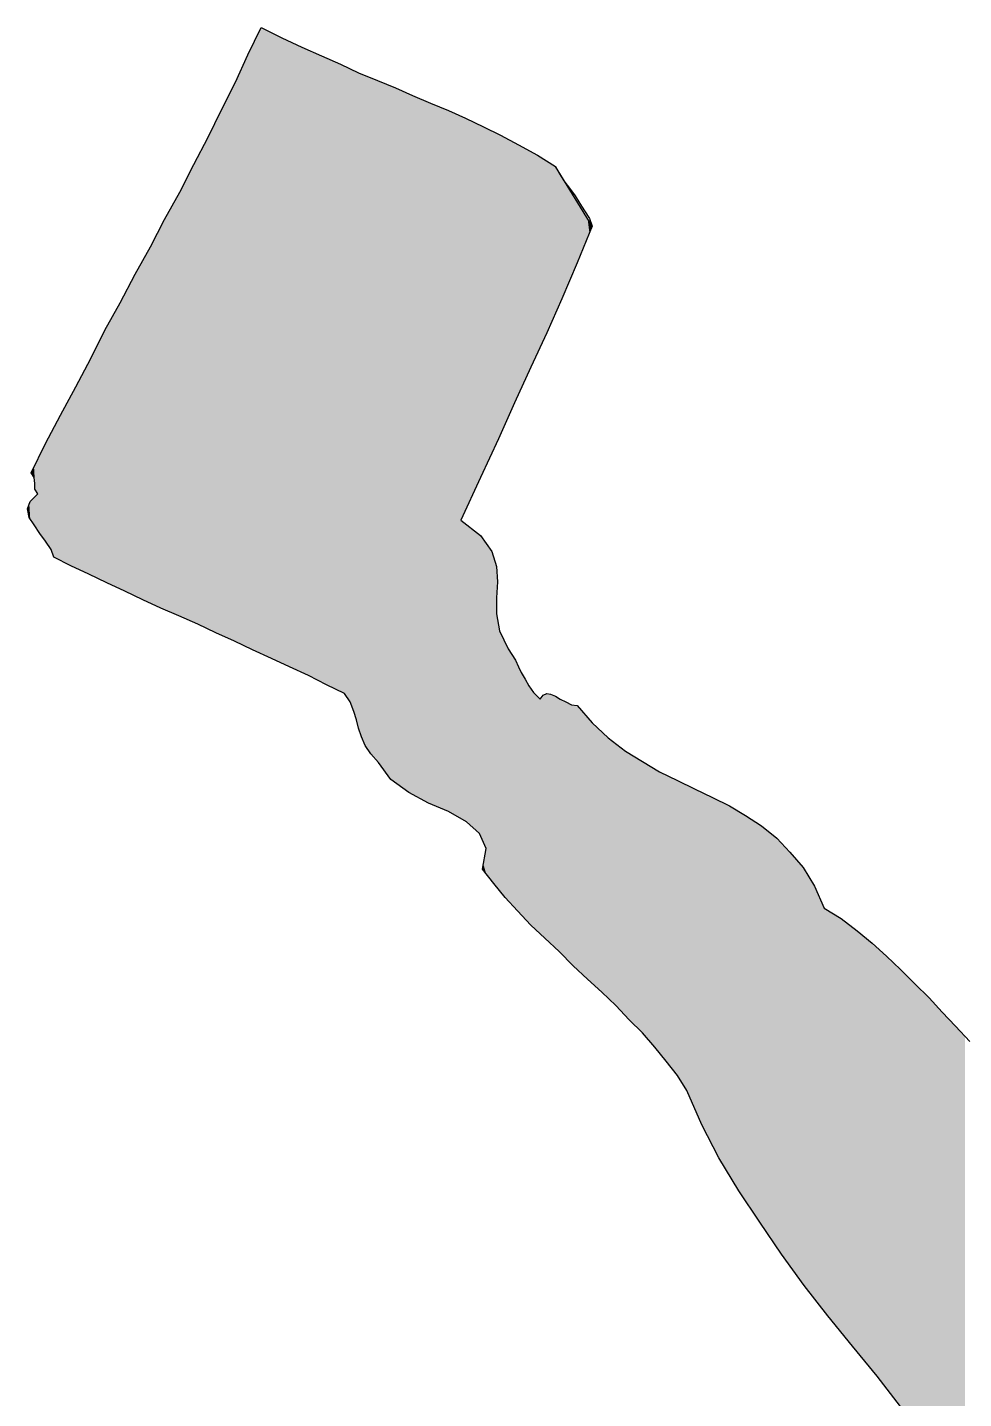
# Model space of a CAD drawing. Extents: x -56 to 20, y -64 to 129.
# Drawn here: x -56.1 to -18.1, y 73.4 to 129 of the extents above; entities that cross this region are included whole.
import ezdxf

# ---------------------------------------------------------------- set-up
doc = ezdxf.new("R2010")
doc.units = 0
doc.layers.get('0').update_dxf_attribs({"linetype": 'CONTINUOUS'})

# ---------------------------------------------------------------- blocks, each defined once
blk = doc.blocks.new('*U0')
for points in [[(-46.605, 103.631), (-46.95, 128.303), (-46.605, 129.018)], [(-46.605, 103.631), (-46.605, 129.018), (-46.182, 103.441)], [(-46.182, 103.441), (-46.605, 129.018), (-46.182, 128.807)], [(-46.182, 103.441), (-46.182, 128.807), (-45.761, 103.241)], [(-45.761, 103.241), (-46.182, 128.807), (-45.761, 128.596)], [(-45.761, 103.241), (-45.761, 128.596), (-45.455, 103.097)], [(-45.455, 103.097), (-45.761, 128.596), (-45.455, 128.45)], [(-45.455, 103.097), (-45.455, 128.45), (-44.955, 102.872)], [(-44.955, 102.872), (-45.455, 128.45), (-44.955, 128.212)], [(-47.142, 103.877), (-47.64, 126.794), (-47.142, 127.906)], [(-46.95, 103.786), (-47.142, 127.906), (-46.95, 128.303)], [(-47.142, 103.877), (-47.142, 127.906), (-46.95, 103.786)], [(-46.95, 103.786), (-46.95, 128.303), (-46.605, 103.631)], [(-44.955, 102.872), (-44.955, 128.212), (-44.687, 102.751)], [(-44.687, 102.751), (-44.955, 128.212), (-44.687, 128.097)], [(-44.687, 102.751), (-44.687, 128.097), (-44.151, 102.469)], [(-44.151, 102.469), (-44.687, 128.097), (-44.151, 127.867)], [(-44.151, 102.469), (-44.151, 127.867), (-43.959, 102.368)], [(-43.959, 102.368), (-44.151, 127.867), (-43.959, 127.781)], [(-43.959, 102.368), (-43.959, 127.781), (-43.384, 102.095)], [(-43.384, 102.095), (-43.959, 127.781), (-43.384, 127.523)], [(-43.384, 102.095), (-43.384, 127.523), (-43.23, 102.022)], [(-43.23, 102.022), (-43.384, 127.523), (-43.23, 127.45)], [(-43.23, 102.022), (-43.23, 127.45), (-42.999, 101.677)], [(-42.999, 101.677), (-43.23, 127.45), (-42.999, 127.34)], [(-42.999, 101.677), (-42.999, 127.34), (-42.847, 101.293)], [(-42.847, 101.293), (-42.999, 127.34), (-42.847, 127.268)], [(-47.64, 104.114), (-47.678, 126.721), (-47.64, 126.794)], [(-47.64, 104.114), (-47.64, 126.794), (-47.142, 103.877)], [(-42.847, 101.293), (-42.847, 127.268), (-42.732, 100.949)], [(-42.732, 100.949), (-42.847, 127.268), (-42.732, 127.214)], [(-42.732, 100.949), (-42.732, 127.214), (-42.655, 100.604)], [(-42.655, 100.604), (-42.732, 127.214), (-42.655, 127.177)], [(-42.655, 100.604), (-42.655, 127.177), (-42.539, 100.258)], [(-42.539, 100.258), (-42.655, 127.177), (-42.539, 127.131)], [(-42.539, 100.258), (-42.539, 127.131), (-42.387, 99.914)], [(-42.387, 99.914), (-42.539, 127.131), (-42.387, 127.07)], [(-42.387, 99.914), (-42.387, 127.07), (-42.156, 99.568)], [(-42.156, 99.568), (-42.387, 127.07), (-42.156, 126.978)], [(-42.156, 99.568), (-42.156, 126.978), (-41.889, 99.267)], [(-41.889, 99.267), (-42.156, 126.978), (-41.889, 126.871)], [(-41.889, 99.267), (-41.889, 126.871), (-41.849, 99.223)], [(-41.849, 99.223), (-41.889, 126.871), (-41.849, 126.854)], [(-41.849, 99.223), (-41.849, 126.854), (-41.351, 98.533)], [(-41.351, 98.533), (-41.849, 126.854), (-41.351, 126.644)], [(-47.678, 104.132), (-48.215, 125.682), (-47.678, 126.721)], [(-47.678, 104.132), (-47.678, 126.721), (-47.64, 104.114)], [(-41.351, 98.533), (-41.351, 126.644), (-41.16, 98.392)], [(-41.16, 98.392), (-41.351, 126.644), (-41.16, 126.563)], [(-41.16, 98.392), (-41.16, 126.563), (-40.623, 97.996)], [(-40.623, 97.996), (-41.16, 126.563), (-40.623, 126.325)], [(-40.623, 97.996), (-40.623, 126.325), (-40.469, 97.915)], [(-40.469, 97.915), (-40.623, 126.325), (-40.469, 126.257)], [(-40.469, 97.915), (-40.469, 126.257), (-39.817, 97.575)], [(-39.817, 97.575), (-40.469, 126.257), (-39.817, 125.982)], [(-48.215, 104.372), (-48.446, 125.204), (-48.215, 125.682)], [(-48.215, 104.372), (-48.215, 125.682), (-47.678, 104.132)], [(-39.817, 97.575), (-39.817, 125.982), (-39.741, 97.542)], [(-39.741, 97.542), (-39.817, 125.982), (-39.741, 125.95)], [(-39.741, 97.542), (-39.741, 125.95), (-39.012, 97.229)], [(-39.012, 97.229), (-39.741, 125.95), (-39.012, 125.644)], [(-39.012, 97.229), (-39.012, 125.644), (-38.781, 97.095)], [(-38.781, 97.095), (-39.012, 125.644), (-38.781, 125.541)], [(-48.446, 104.476), (-48.752, 124.57), (-48.446, 125.204)], [(-48.446, 104.476), (-48.446, 125.204), (-48.215, 104.372)], [(-38.781, 97.095), (-38.781, 125.541), (-38.59, 96.984)], [(-38.59, 96.984), (-38.781, 125.541), (-38.59, 125.456)], [(-38.59, 96.984), (-38.59, 125.456), (-38.513, 96.94)], [(-38.513, 96.94), (-38.59, 125.456), (-38.513, 125.421)], [(-38.513, 109.039), (-38.513, 125.421), (-38.437, 109.201)], [(-38.437, 109.201), (-38.513, 125.421), (-38.437, 125.388)], [(-38.437, 109.201), (-38.437, 125.388), (-38.398, 109.286)], [(-38.398, 109.286), (-38.437, 125.388), (-38.398, 125.37)], [(-38.398, 109.286), (-38.398, 125.37), (-38.321, 109.451)], [(-38.321, 109.451), (-38.398, 125.37), (-38.321, 125.336)], [(-38.321, 109.451), (-38.321, 125.336), (-38.283, 109.532)], [(-38.283, 109.532), (-38.321, 125.336), (-38.283, 125.318)], [(-38.283, 109.532), (-38.283, 125.318), (-38.015, 110.108)], [(-38.015, 110.108), (-38.283, 125.318), (-38.015, 125.191)], [(-38.015, 110.108), (-38.015, 125.191), (-37.861, 110.439)], [(-37.861, 110.439), (-38.015, 125.191), (-37.861, 125.118)], [(-37.861, 110.439), (-37.861, 125.118), (-37.746, 110.685)], [(-37.746, 110.685), (-37.861, 125.118), (-37.746, 125.064)], [(-48.752, 104.621), (-49.173, 123.755), (-48.752, 124.57)], [(-48.752, 104.621), (-48.752, 124.57), (-48.446, 104.476)], [(-37.746, 110.685), (-37.746, 125.064), (-37.708, 110.766)], [(-37.708, 110.766), (-37.746, 125.064), (-37.708, 125.046)], [(-37.708, 110.766), (-37.708, 125.046), (-37.632, 110.932)], [(-37.632, 110.932), (-37.708, 125.046), (-37.632, 125.01)], [(-37.632, 110.932), (-37.632, 125.01), (-37.594, 111.013)], [(-37.594, 111.013), (-37.632, 125.01), (-37.594, 124.992)], [(-37.594, 111.013), (-37.594, 124.992), (-37.478, 111.263)], [(-37.478, 111.263), (-37.594, 124.992), (-37.478, 124.934)], [(-37.478, 111.263), (-37.478, 124.934), (-37.248, 111.758)], [(-37.248, 111.758), (-37.478, 124.934), (-37.248, 124.819)], [(-37.248, 111.758), (-37.248, 124.819), (-37.209, 111.842)], [(-37.209, 111.842), (-37.248, 124.819), (-37.209, 124.8)], [(-37.209, 111.842), (-37.209, 124.8), (-37.171, 111.924)], [(-37.171, 111.924), (-37.209, 124.8), (-37.171, 124.781)], [(-37.171, 111.924), (-37.171, 124.781), (-37.057, 112.171)], [(-37.057, 112.171), (-37.171, 124.781), (-37.057, 124.723)], [(-37.057, 112.171), (-37.057, 124.723), (-37.017, 112.255)], [(-37.017, 112.255), (-37.057, 124.723), (-37.017, 124.704)], [(-37.017, 112.255), (-37.017, 124.704), (-36.98, 112.337)], [(-36.98, 112.337), (-37.017, 124.704), (-36.98, 124.685)], [(-36.98, 112.337), (-36.98, 124.685), (-36.942, 112.421)], [(-36.942, 112.421), (-36.98, 124.685), (-36.942, 124.666)], [(-36.942, 112.421), (-36.942, 124.666), (-36.903, 112.509)], [(-36.903, 112.509), (-36.942, 124.666), (-36.903, 124.646)], [(-36.903, 112.509), (-36.903, 124.646), (-36.788, 112.765)], [(-36.788, 112.765), (-36.903, 124.646), (-36.788, 124.586)], [(-36.788, 112.765), (-36.788, 124.586), (-36.711, 112.937)], [(-36.711, 112.937), (-36.788, 124.586), (-36.711, 124.546)], [(-36.711, 112.937), (-36.711, 124.546), (-36.596, 113.194)], [(-36.596, 113.194), (-36.711, 124.546), (-36.596, 124.485)], [(-36.596, 113.194), (-36.596, 124.485), (-36.442, 113.538)], [(-36.442, 113.538), (-36.596, 124.485), (-36.442, 124.404)], [(-36.442, 113.538), (-36.442, 124.404), (-36.365, 113.71)], [(-36.365, 113.71), (-36.442, 124.404), (-36.365, 124.364)], [(-36.365, 113.71), (-36.365, 124.364), (-36.328, 113.795)], [(-36.328, 113.795), (-36.365, 124.364), (-36.328, 124.344)], [(-36.328, 113.795), (-36.328, 124.344), (-36.29, 113.879)], [(-36.29, 113.879), (-36.328, 124.344), (-36.29, 124.324)], [(-36.29, 113.879), (-36.29, 124.324), (-36.213, 114.051)], [(-36.213, 114.051), (-36.29, 124.324), (-36.213, 124.284)], [(-36.213, 114.051), (-36.213, 124.284), (-36.174, 114.139)], [(-36.174, 114.139), (-36.213, 124.284), (-36.174, 124.263)], [(-36.174, 114.139), (-36.174, 124.263), (-36.098, 114.307)], [(-36.098, 114.307), (-36.174, 124.263), (-36.098, 124.222)], [(-36.098, 114.307), (-36.098, 124.222), (-36.059, 114.395)], [(-36.059, 114.395), (-36.098, 124.222), (-36.059, 124.2)], [(-36.059, 114.395), (-36.059, 124.2), (-35.982, 114.567)], [(-35.982, 114.567), (-36.059, 124.2), (-35.982, 124.158)], [(-35.982, 114.567), (-35.982, 124.158), (-35.944, 114.652)], [(-35.944, 114.652), (-35.982, 124.158), (-35.944, 124.137)], [(-35.944, 114.652), (-35.944, 124.137), (-35.907, 114.736)], [(-35.907, 114.736), (-35.944, 124.137), (-35.907, 124.116)], [(-35.907, 114.736), (-35.907, 124.116), (-35.753, 115.08)], [(-35.753, 115.08), (-35.907, 124.116), (-35.753, 124.031)], [(-35.753, 115.08), (-35.753, 124.031), (-35.676, 115.252)], [(-35.676, 115.252), (-35.753, 124.031), (-35.676, 123.989)], [(-35.676, 115.252), (-35.676, 123.989), (-35.561, 115.495)], [(-35.561, 115.495), (-35.676, 123.989), (-35.561, 123.925)], [(-49.327, 104.891), (-49.902, 122.345), (-49.327, 123.457)], [(-49.173, 104.821), (-49.327, 123.457), (-49.173, 123.755)], [(-49.327, 104.891), (-49.327, 123.457), (-49.173, 104.821)], [(-49.173, 104.821), (-49.173, 123.755), (-48.752, 104.621)], [(-35.561, 115.495), (-35.561, 123.925), (-35.522, 115.578)], [(-35.522, 115.578), (-35.561, 123.925), (-35.522, 123.904)], [(-35.522, 115.578), (-35.522, 123.904), (-35.484, 115.658)], [(-35.484, 115.658), (-35.522, 123.904), (-35.484, 123.883)], [(-35.484, 115.658), (-35.484, 123.883), (-35.407, 115.821)], [(-35.407, 115.821), (-35.484, 123.883), (-35.407, 123.841)], [(-35.407, 115.821), (-35.407, 123.841), (-35.292, 116.063)], [(-35.292, 116.063), (-35.407, 123.841), (-35.292, 123.768)], [(-35.292, 116.063), (-35.292, 123.768), (-35.178, 116.306)], [(-35.178, 116.306), (-35.292, 123.768), (-35.178, 123.696)], [(-35.178, 116.306), (-35.178, 123.696), (-35.101, 116.469)], [(-35.101, 116.469), (-35.178, 123.696), (-35.101, 123.647)], [(-35.101, 116.469), (-35.101, 123.647), (-35.063, 116.549)], [(-35.063, 116.549), (-35.101, 123.647), (-35.063, 123.623)], [(-35.063, 116.549), (-35.063, 123.623), (-35.024, 116.632)], [(-35.024, 116.632), (-35.063, 123.623), (-35.024, 123.599)], [(-35.024, 116.632), (-35.024, 123.599), (-34.87, 116.979)], [(-34.87, 116.979), (-35.024, 123.599), (-34.87, 123.501)], [(-34.87, 116.979), (-34.87, 123.501), (-34.755, 117.237)], [(-34.755, 117.237), (-34.87, 123.501), (-34.755, 123.429)], [(-34.755, 117.237), (-34.755, 123.429), (-34.678, 117.41)], [(-34.678, 117.41), (-34.755, 123.429), (-34.678, 123.38)], [(-34.678, 117.41), (-34.678, 123.38), (-34.603, 117.581)], [(-34.603, 117.581), (-34.678, 123.38), (-34.603, 123.248)], [(-34.603, 123.248), (-34.678, 123.38), (-34.603, 123.259)], [(-34.603, 123.248), (-34.603, 123.259), (-34.526, 123.113)], [(-34.526, 123.113), (-34.603, 123.259), (-34.526, 123.134)], [(-34.603, 117.581), (-34.603, 123.248), (-34.526, 117.754)], [(-34.526, 117.754), (-34.603, 123.248), (-34.526, 123.113)], [(-34.526, 123.113), (-34.526, 123.134), (-34.487, 123.05)], [(-34.487, 123.05), (-34.526, 123.134), (-34.487, 123.071)], [(-34.526, 117.754), (-34.526, 123.113), (-34.487, 117.842)], [(-34.487, 117.842), (-34.526, 123.113), (-34.487, 123.05)], [(-34.487, 123.05), (-34.487, 123.071), (-34.411, 122.929)], [(-34.411, 122.929), (-34.487, 123.071), (-34.411, 122.949)], [(-34.487, 117.842), (-34.487, 123.05), (-34.411, 118.012)], [(-34.411, 118.012), (-34.487, 123.05), (-34.411, 122.929)], [(-34.411, 122.929), (-34.411, 122.949), (-34.334, 122.805)], [(-34.334, 122.805), (-34.411, 122.949), (-34.334, 122.825)], [(-34.411, 118.012), (-34.411, 122.929), (-34.334, 118.195)], [(-34.334, 118.195), (-34.411, 122.929), (-34.334, 122.805)], [(-49.902, 105.149), (-49.941, 122.274), (-49.902, 122.345)], [(-49.902, 105.149), (-49.902, 122.345), (-49.327, 104.891)], [(-34.334, 122.805), (-34.334, 122.825), (-34.267, 122.716)], [(-34.334, 118.195), (-34.334, 122.805), (-34.267, 118.356)], [(-34.267, 118.356), (-34.334, 122.805), (-34.267, 122.716)], [(-34.267, 118.356), (-34.267, 122.716), (-34.257, 118.378)], [(-34.257, 118.378), (-34.267, 122.716), (-34.257, 122.701)], [(-34.257, 118.378), (-34.257, 122.701), (-34.18, 118.56)], [(-34.18, 118.56), (-34.257, 122.701), (-34.18, 122.576)], [(-34.18, 118.56), (-34.18, 122.576), (-34.142, 118.65)], [(-34.142, 118.65), (-34.18, 122.576), (-34.142, 122.515)], [(-34.142, 118.65), (-34.142, 122.515), (-34.103, 118.743)], [(-34.103, 118.743), (-34.142, 122.515), (-34.103, 122.452)], [(-34.103, 118.743), (-34.103, 122.452), (-34.066, 118.833)], [(-34.066, 118.833), (-34.103, 122.452), (-34.066, 122.391)], [(-34.066, 118.833), (-34.066, 122.391), (-34.026, 118.926)], [(-34.026, 118.926), (-34.066, 122.391), (-34.026, 122.328)], [(-34.026, 118.926), (-34.026, 122.328), (-33.951, 119.105)], [(-33.951, 119.105), (-34.026, 122.328), (-33.951, 122.206)], [(-49.941, 105.167), (-50.516, 121.233), (-49.941, 122.274)], [(-49.941, 105.167), (-49.941, 122.274), (-49.902, 105.149)], [(-33.951, 119.105), (-33.951, 122.206), (-33.874, 119.288)], [(-33.874, 119.288), (-33.951, 122.206), (-33.874, 122.082)], [(-33.874, 119.288), (-33.874, 122.082), (-33.797, 119.47)], [(-33.797, 119.47), (-33.874, 122.082), (-33.797, 121.957)], [(-33.797, 119.47), (-33.797, 121.957), (-33.759, 119.562)], [(-33.759, 119.562), (-33.797, 121.957), (-33.759, 121.897)], [(-33.759, 119.562), (-33.759, 121.897), (-33.682, 119.75)], [(-33.682, 119.75), (-33.759, 121.897), (-33.682, 121.772)], [(-33.682, 119.75), (-33.682, 121.772), (-33.491, 120.216)], [(-33.491, 120.216), (-33.682, 121.772), (-33.491, 121.463)], [(-50.516, 105.409), (-50.669, 120.938), (-50.516, 121.233)], [(-50.516, 105.409), (-50.516, 121.233), (-49.941, 105.167)], [(-33.491, 120.216), (-33.491, 121.463), (-33.451, 120.312)], [(-33.451, 120.312), (-33.491, 121.463), (-33.451, 121.399)], [(-33.451, 120.312), (-33.451, 121.399), (-33.374, 120.499)], [(-33.374, 120.499), (-33.451, 121.399), (-33.374, 121.275)], [(-33.374, 120.499), (-33.374, 121.275), (-33.299, 120.683)], [(-33.299, 120.683), (-33.374, 121.275), (-33.299, 121.153)], [(-50.669, 105.473), (-51.091, 120.122), (-50.669, 120.938)], [(-50.669, 105.473), (-50.669, 120.938), (-50.516, 105.409)], [(-33.299, 120.683), (-33.299, 121.153), (-33.183, 120.966)], [(-51.091, 105.674), (-51.398, 119.566), (-51.091, 120.122)], [(-51.091, 105.674), (-51.091, 120.122), (-50.669, 105.473)], [(-51.398, 105.819), (-51.704, 119.01), (-51.398, 119.566)], [(-51.398, 105.819), (-51.398, 119.566), (-51.091, 105.674)], [(-51.704, 105.964), (-52.126, 118.218), (-51.704, 119.01)], [(-51.704, 105.964), (-51.704, 119.01), (-51.398, 105.819)], [(-52.318, 106.254), (-52.855, 116.887), (-52.318, 117.859)], [(-52.126, 106.163), (-52.318, 117.859), (-52.126, 118.218)], [(-52.318, 106.254), (-52.318, 117.859), (-52.126, 106.163)], [(-52.126, 106.163), (-52.126, 118.218), (-51.704, 105.964)], [(-52.932, 106.545), (-53.507, 115.596), (-52.932, 116.748)], [(-52.855, 106.509), (-52.932, 116.748), (-52.855, 116.887)], [(-52.932, 106.545), (-52.932, 116.748), (-52.855, 106.509)], [(-52.855, 106.509), (-52.855, 116.887), (-52.318, 106.254)], [(-53.584, 106.854), (-54.12, 114.446), (-53.584, 115.452)], [(-53.507, 106.818), (-53.584, 115.452), (-53.507, 115.596)], [(-53.584, 106.854), (-53.584, 115.452), (-53.507, 106.818)], [(-53.507, 106.818), (-53.507, 115.596), (-52.932, 106.545)], [(-54.312, 107.198), (-54.734, 113.297), (-54.312, 114.088)], [(-54.12, 107.108), (-54.312, 114.088), (-54.12, 114.446)], [(-54.312, 107.198), (-54.312, 114.088), (-54.12, 107.108)], [(-54.12, 107.108), (-54.12, 114.446), (-53.584, 106.854)], [(-54.734, 107.41), (-55.003, 112.792), (-54.734, 113.297)], [(-54.734, 107.41), (-54.734, 113.297), (-54.312, 107.198)], [(-55.117, 107.85), (-55.347, 112.145), (-55.117, 112.576)], [(-55.003, 107.544), (-55.117, 112.576), (-55.003, 112.792)], [(-55.117, 107.85), (-55.117, 112.576), (-55.003, 107.544)], [(-55.003, 107.544), (-55.003, 112.792), (-54.734, 107.41)], [(-55.347, 108.196), (-55.578, 111.669), (-55.347, 112.145)], [(-55.347, 108.196), (-55.347, 112.145), (-55.117, 107.85)], [(-55.807, 110.766), (-55.923, 110.957), (-55.807, 111.197)], [(-55.769, 110.535), (-55.807, 111.197), (-55.769, 111.275)], [(-55.807, 110.766), (-55.807, 111.197), (-55.769, 110.535)], [(-55.655, 110.114), (-55.769, 111.275), (-55.655, 111.511)], [(-55.769, 110.306), (-55.769, 111.275), (-55.655, 110.114)], [(-55.578, 108.502), (-55.655, 111.511), (-55.578, 111.669)], [(-55.655, 108.618), (-55.655, 111.511), (-55.578, 108.502)], [(-55.578, 108.502), (-55.578, 111.669), (-55.347, 108.196)], [(-55.655, 108.618), (-55.769, 109.999), (-55.655, 110.114)], [(-55.999, 109.154), (-56.076, 109.5), (-55.999, 109.705)], [(-55.961, 109.094), (-55.999, 109.705), (-55.961, 109.806)], [(-55.999, 109.154), (-55.999, 109.705), (-55.961, 109.094)], [(-55.923, 109.033), (-55.961, 109.806), (-55.923, 109.844)], [(-55.961, 109.094), (-55.961, 109.806), (-55.923, 109.033)], [(-55.807, 108.848), (-55.923, 109.844), (-55.807, 109.961)], [(-55.923, 109.033), (-55.923, 109.844), (-55.807, 108.848)], [(-55.769, 108.791), (-55.807, 109.961), (-55.769, 109.999)], [(-55.807, 108.848), (-55.807, 109.961), (-55.769, 108.791)], [(-55.769, 108.791), (-55.769, 109.999), (-55.655, 108.618)], [(-38.513, 96.94), (-38.513, 109.039), (-38.437, 96.896)], [(-38.437, 96.896), (-38.513, 109.039), (-38.437, 108.982)], [(-38.437, 96.896), (-38.437, 108.982), (-38.398, 96.873)], [(-38.398, 96.873), (-38.437, 108.982), (-38.398, 108.952)], [(-38.398, 96.873), (-38.398, 108.952), (-38.321, 96.829)], [(-38.321, 96.829), (-38.398, 108.952), (-38.321, 108.893)], [(-38.321, 96.829), (-38.321, 108.893), (-38.283, 96.807)], [(-38.283, 96.807), (-38.321, 108.893), (-38.283, 108.865)], [(-38.283, 96.807), (-38.283, 108.865), (-38.015, 96.577)], [(-38.015, 96.577), (-38.283, 108.865), (-38.015, 108.66)], [(-38.015, 96.577), (-38.015, 108.66), (-37.861, 96.445)], [(-37.861, 96.445), (-38.015, 108.66), (-37.861, 108.543)], [(-37.861, 96.445), (-37.861, 108.543), (-37.746, 96.346)], [(-37.746, 96.346), (-37.861, 108.543), (-37.746, 108.455)], [(-37.746, 96.346), (-37.746, 108.455), (-37.708, 96.26)], [(-37.708, 96.26), (-37.746, 108.455), (-37.708, 108.427)], [(-37.708, 96.26), (-37.708, 108.427), (-37.632, 96.085)], [(-37.632, 96.085), (-37.708, 108.427), (-37.632, 108.318)], [(-37.632, 96.085), (-37.632, 108.318), (-37.594, 95.999)], [(-37.594, 95.999), (-37.632, 108.318), (-37.594, 108.264)], [(-37.594, 95.999), (-37.594, 108.264), (-37.478, 95.734)], [(-37.478, 95.734), (-37.594, 108.264), (-37.478, 108.1)], [(-37.478, 94.698), (-37.478, 108.1), (-37.248, 94.411)], [(-37.248, 94.411), (-37.478, 108.1), (-37.248, 107.775)], [(-37.248, 94.411), (-37.248, 107.775), (-37.209, 94.362)], [(-37.209, 94.362), (-37.248, 107.775), (-37.209, 107.649)], [(-37.209, 94.362), (-37.209, 107.649), (-37.171, 94.315)], [(-37.171, 94.315), (-37.209, 107.649), (-37.171, 107.528)], [(-37.171, 94.315), (-37.171, 107.528), (-37.057, 94.172)], [(-37.057, 94.172), (-37.171, 107.528), (-37.057, 107.161)], [(-37.057, 105.894), (-37.057, 107.161), (-37.017, 106.546)], [(-37.057, 94.172), (-37.057, 105.244), (-37.017, 94.123)], [(-37.017, 94.123), (-37.057, 105.244), (-37.017, 105.008)], [(-37.017, 94.123), (-37.017, 105.008), (-36.98, 94.076)], [(-36.98, 94.076), (-37.017, 105.008), (-36.98, 104.78)], [(-36.98, 94.076), (-36.98, 104.78), (-36.942, 94.029)], [(-36.942, 94.029), (-36.98, 104.78), (-36.942, 104.553)], [(-36.942, 94.029), (-36.942, 104.553), (-36.903, 93.98)], [(-36.903, 93.98), (-36.942, 104.553), (-36.903, 104.47)], [(-36.903, 93.98), (-36.903, 104.47), (-36.788, 93.836)], [(-36.788, 93.836), (-36.903, 104.47), (-36.788, 104.228)], [(-36.788, 93.836), (-36.788, 104.228), (-36.711, 93.74)], [(-36.711, 93.74), (-36.788, 104.228), (-36.711, 104.066)], [(-36.711, 93.74), (-36.711, 104.066), (-36.596, 93.616)], [(-36.596, 93.616), (-36.711, 104.066), (-36.596, 103.824)], [(-36.596, 93.616), (-36.596, 103.824), (-36.442, 93.45)], [(-36.442, 93.45), (-36.596, 103.824), (-36.442, 103.595)], [(-36.442, 93.45), (-36.442, 103.595), (-36.365, 93.367)], [(-36.365, 93.367), (-36.442, 103.595), (-36.365, 103.478)], [(-36.365, 93.367), (-36.365, 103.478), (-36.328, 93.327)], [(-36.328, 93.327), (-36.365, 103.478), (-36.328, 103.421)], [(-36.328, 93.327), (-36.328, 103.421), (-36.29, 93.286)], [(-36.29, 93.286), (-36.328, 103.421), (-36.29, 103.364)], [(-36.29, 93.286), (-36.29, 103.364), (-36.213, 93.203)], [(-36.213, 93.203), (-36.29, 103.364), (-36.213, 103.187)], [(-36.213, 93.203), (-36.213, 103.187), (-36.174, 93.161)], [(-36.174, 93.161), (-36.213, 103.187), (-36.174, 103.097)], [(-36.174, 93.161), (-36.174, 103.097), (-36.098, 93.08)], [(-36.098, 93.08), (-36.174, 103.097), (-36.098, 102.945)], [(-36.098, 93.08), (-36.098, 102.945), (-36.059, 93.038)], [(-36.059, 93.038), (-36.098, 102.945), (-36.059, 102.866)], [(-36.059, 93.038), (-36.059, 102.866), (-35.982, 92.956)], [(-35.982, 92.956), (-36.059, 102.866), (-35.982, 102.73)], [(-35.982, 92.956), (-35.982, 102.73), (-35.944, 92.915)], [(-35.944, 92.915), (-35.982, 102.73), (-35.944, 102.664)], [(-35.944, 92.915), (-35.944, 102.664), (-35.907, 92.875)], [(-35.907, 92.875), (-35.944, 102.664), (-35.907, 102.597)], [(-35.907, 92.875), (-35.907, 102.597), (-35.753, 92.71)], [(-35.753, 92.71), (-35.907, 102.597), (-35.753, 102.328)], [(-35.753, 92.71), (-35.753, 102.328), (-35.676, 92.628)], [(-35.676, 92.628), (-35.753, 102.328), (-35.676, 102.221)], [(-35.676, 92.628), (-35.676, 102.221), (-35.561, 92.521)], [(-35.561, 92.521), (-35.676, 102.221), (-35.561, 102.06)], [(-35.561, 92.521), (-35.561, 102.06), (-35.522, 92.484)], [(-35.522, 92.484), (-35.561, 102.06), (-35.522, 102.021)], [(-35.522, 92.484), (-35.522, 102.021), (-35.484, 92.449)], [(-35.484, 92.449), (-35.522, 102.021), (-35.484, 101.983)], [(-35.484, 92.449), (-35.484, 101.983), (-35.407, 92.377)], [(-35.407, 92.377), (-35.484, 101.983), (-35.407, 101.907)], [(-35.407, 92.377), (-35.407, 101.907), (-35.292, 92.27)], [(-35.292, 92.27), (-35.407, 101.907), (-35.292, 101.793)], [(-35.178, 92.163), (-35.292, 101.793), (-35.178, 101.945)], [(-35.292, 92.27), (-35.292, 101.793), (-35.178, 92.163)], [(-35.101, 92.091), (-35.178, 101.945), (-35.101, 101.984)], [(-35.178, 92.163), (-35.178, 101.945), (-35.101, 92.091)], [(-35.063, 92.055), (-35.101, 101.984), (-35.063, 102.002)], [(-35.101, 92.091), (-35.101, 101.984), (-35.063, 92.055)], [(-35.024, 92.019), (-35.063, 102.002), (-35.024, 102.022)], [(-35.063, 92.055), (-35.063, 102.002), (-35.024, 92.019)], [(-35.024, 92.019), (-35.024, 102.022), (-34.87, 91.875)], [(-34.87, 91.875), (-35.024, 102.022), (-34.87, 101.984)], [(-34.87, 91.875), (-34.87, 101.984), (-34.755, 91.768)], [(-34.755, 91.768), (-34.87, 101.984), (-34.755, 101.938)], [(-34.755, 91.768), (-34.755, 101.938), (-34.678, 91.696)], [(-34.678, 91.696), (-34.755, 101.938), (-34.678, 101.907)], [(-34.678, 91.696), (-34.678, 101.907), (-34.603, 91.625)], [(-34.603, 91.625), (-34.678, 101.907), (-34.603, 101.862)], [(-34.603, 91.625), (-34.603, 101.862), (-34.526, 91.553)], [(-34.526, 91.553), (-34.603, 101.862), (-34.526, 101.816)], [(-34.526, 91.553), (-34.526, 101.816), (-34.487, 91.514)], [(-34.487, 91.514), (-34.526, 101.816), (-34.487, 101.793)], [(-34.487, 91.514), (-34.487, 101.793), (-34.411, 91.439)], [(-34.411, 91.439), (-34.487, 101.793), (-34.411, 101.754)], [(-34.411, 91.439), (-34.411, 101.754), (-34.334, 91.362)], [(-34.334, 91.362), (-34.411, 101.754), (-34.334, 101.716)], [(-34.334, 91.362), (-34.334, 101.716), (-34.267, 91.294)], [(-34.267, 91.294), (-34.334, 101.716), (-34.267, 101.681)], [(-34.267, 91.294), (-34.267, 101.681), (-34.257, 91.285)], [(-34.257, 91.285), (-34.267, 101.681), (-34.257, 101.677)], [(-34.257, 91.285), (-34.257, 101.677), (-34.18, 91.208)], [(-34.18, 91.208), (-34.257, 101.677), (-34.18, 101.638)], [(-34.18, 91.208), (-34.18, 101.638), (-34.142, 91.17)], [(-34.142, 91.17), (-34.18, 101.638), (-34.142, 101.62)], [(-34.142, 91.17), (-34.142, 101.62), (-34.103, 91.131)], [(-34.103, 91.131), (-34.142, 101.62), (-34.103, 101.6)], [(-34.103, 91.131), (-34.103, 101.6), (-34.066, 91.093)], [(-34.066, 91.093), (-34.103, 101.6), (-34.066, 101.581)], [(-34.066, 91.093), (-34.066, 101.581), (-34.026, 91.054)], [(-34.026, 91.054), (-34.066, 101.581), (-34.026, 101.562)], [(-34.026, 91.054), (-34.026, 101.562), (-33.951, 90.979)], [(-33.951, 90.979), (-34.026, 101.562), (-33.951, 101.549)], [(-33.951, 90.979), (-33.951, 101.549), (-33.874, 90.907)], [(-33.874, 90.907), (-33.951, 101.549), (-33.874, 101.537)], [(-33.874, 90.907), (-33.874, 101.537), (-33.797, 90.835)], [(-33.797, 90.835), (-33.874, 101.537), (-33.797, 101.524)], [(-33.797, 90.835), (-33.797, 101.524), (-33.759, 90.8)], [(-33.759, 90.8), (-33.797, 101.524), (-33.759, 101.482)], [(-33.759, 90.8), (-33.759, 101.482), (-33.682, 90.728)], [(-33.682, 90.728), (-33.759, 101.482), (-33.682, 101.395)], [(-33.682, 90.728), (-33.682, 101.395), (-33.491, 90.55)], [(-33.491, 90.55), (-33.682, 101.395), (-33.491, 101.179)], [(-33.491, 90.55), (-33.491, 101.179), (-33.451, 90.513)], [(-33.451, 90.513), (-33.491, 101.179), (-33.451, 101.135)], [(-33.451, 90.513), (-33.451, 101.135), (-33.374, 90.441)], [(-33.374, 90.441), (-33.451, 101.135), (-33.374, 101.049)], [(-33.374, 90.441), (-33.374, 101.049), (-33.299, 90.371)], [(-33.299, 90.371), (-33.374, 101.049), (-33.299, 100.964)], [(-33.299, 90.371), (-33.299, 100.964), (-33.183, 90.263)], [(-33.183, 90.263), (-33.299, 100.964), (-33.183, 100.833)], [(-33.183, 90.263), (-33.183, 100.833), (-32.991, 90.084)], [(-32.991, 90.084), (-33.183, 100.833), (-32.991, 100.653)], [(-32.991, 90.084), (-32.991, 100.653), (-32.876, 89.977)], [(-32.876, 89.977), (-32.991, 100.653), (-32.876, 100.545)], [(-32.876, 89.977), (-32.876, 100.545), (-32.799, 89.906)], [(-32.799, 89.906), (-32.876, 100.545), (-32.799, 100.473)], [(-32.799, 89.906), (-32.799, 100.473), (-32.724, 89.835)], [(-32.724, 89.835), (-32.799, 100.473), (-32.724, 100.402)], [(-32.724, 89.835), (-32.724, 100.402), (-32.608, 89.726)], [(-32.608, 89.726), (-32.724, 100.402), (-32.608, 100.293)], [(-32.608, 89.726), (-32.608, 100.293), (-32.531, 89.655)], [(-32.531, 89.655), (-32.608, 100.293), (-32.531, 100.22)], [(-32.531, 89.655), (-32.531, 100.22), (-32.493, 89.619)], [(-32.493, 89.619), (-32.531, 100.22), (-32.493, 100.191)], [(-32.493, 89.619), (-32.493, 100.191), (-32.224, 89.368)], [(-32.224, 89.368), (-32.493, 100.191), (-32.224, 99.982)], [(-32.224, 89.368), (-32.224, 99.982), (-32.187, 89.328)], [(-32.187, 89.328), (-32.224, 99.982), (-32.187, 99.952)], [(-32.187, 89.328), (-32.187, 99.952), (-32.072, 89.205)], [(-32.072, 89.205), (-32.187, 99.952), (-32.072, 99.863)], [(-32.072, 89.205), (-32.072, 99.863), (-31.918, 89.04)], [(-31.918, 89.04), (-32.072, 99.863), (-31.918, 99.743)], [(-31.918, 89.04), (-31.918, 99.743), (-31.841, 88.958)], [(-31.841, 88.958), (-31.918, 99.743), (-31.841, 99.683)], [(-31.841, 88.958), (-31.841, 99.683), (-31.803, 88.918)], [(-31.803, 88.918), (-31.841, 99.683), (-31.803, 99.66)], [(-31.803, 88.918), (-31.803, 99.66), (-31.726, 88.835)], [(-31.726, 88.835), (-31.803, 99.66), (-31.726, 99.613)], [(-31.726, 88.835), (-31.726, 99.613), (-31.687, 88.793)], [(-31.687, 88.793), (-31.726, 99.613), (-31.687, 99.589)], [(-31.687, 88.793), (-31.687, 99.589), (-31.381, 88.486)], [(-31.381, 88.486), (-31.687, 99.589), (-31.381, 99.402)], [(-31.381, 88.486), (-31.381, 99.402), (-31.343, 88.448)], [(-31.343, 88.448), (-31.381, 99.402), (-31.343, 99.379)], [(-31.343, 88.448), (-31.343, 99.379), (-31.151, 88.256)], [(-31.151, 88.256), (-31.343, 99.379), (-31.151, 99.262)], [(-31.151, 88.256), (-31.151, 99.262), (-30.96, 88.036)], [(-30.96, 88.036), (-31.151, 99.262), (-30.96, 99.145)], [(-30.96, 88.036), (-30.96, 99.145), (-30.806, 87.858)], [(-30.806, 87.858), (-30.96, 99.145), (-30.806, 99.051)], [(-30.806, 87.858), (-30.806, 99.051), (-30.691, 87.726)], [(-30.691, 87.726), (-30.806, 99.051), (-30.691, 98.981)], [(-30.691, 87.726), (-30.691, 98.981), (-30.652, 87.681)], [(-30.652, 87.681), (-30.691, 98.981), (-30.652, 98.957)], [(-30.652, 87.681), (-30.652, 98.957), (-30.537, 87.538)], [(-30.537, 87.538), (-30.652, 98.957), (-30.537, 98.886)], [(-30.537, 87.538), (-30.537, 98.886), (-30.46, 87.442)], [(-30.46, 87.442), (-30.537, 98.886), (-30.46, 98.839)], [(-30.46, 87.442), (-30.46, 98.839), (-30.346, 87.298)], [(-30.346, 87.298), (-30.46, 98.839), (-30.346, 98.785)], [(-30.346, 87.298), (-30.346, 98.785), (-30.192, 87.106)], [(-30.192, 87.106), (-30.346, 98.785), (-30.192, 98.712)], [(-30.192, 87.106), (-30.192, 98.712), (-30.116, 87.011)], [(-30.116, 87.011), (-30.192, 98.712), (-30.116, 98.676)], [(-30.116, 87.011), (-30.116, 98.676), (-29.925, 86.771)], [(-29.925, 86.771), (-30.116, 98.676), (-29.925, 98.585)], [(-29.925, 86.771), (-29.925, 98.585), (-29.848, 86.674)], [(-29.848, 86.674), (-29.925, 98.585), (-29.848, 98.548)], [(-29.848, 86.674), (-29.848, 98.548), (-29.733, 86.53)], [(-29.733, 86.53), (-29.848, 98.548), (-29.733, 98.494)], [(-29.733, 86.53), (-29.733, 98.494), (-29.54, 86.222)], [(-29.54, 86.222), (-29.733, 98.494), (-29.54, 98.398)], [(-29.54, 86.222), (-29.54, 98.398), (-29.348, 85.917)], [(-29.348, 85.917), (-29.54, 98.398), (-29.348, 98.302)], [(-29.348, 85.917), (-29.348, 98.302), (-29.273, 85.747)], [(-29.273, 85.747), (-29.348, 98.302), (-29.273, 98.265)], [(-29.273, 85.747), (-29.273, 98.265), (-29.156, 85.485)], [(-29.156, 85.485), (-29.273, 98.265), (-29.156, 98.207)], [(-29.156, 85.485), (-29.156, 98.207), (-29.042, 85.227)], [(-29.042, 85.227), (-29.156, 98.207), (-29.042, 98.15)], [(-29.042, 85.227), (-29.042, 98.15), (-28.889, 84.883)], [(-28.889, 84.883), (-29.042, 98.15), (-28.889, 98.077)], [(-28.889, 84.883), (-28.889, 98.077), (-28.85, 84.795)], [(-28.85, 84.795), (-28.889, 98.077), (-28.85, 98.059)], [(-28.85, 84.795), (-28.85, 98.059), (-28.773, 84.621)], [(-28.773, 84.621), (-28.85, 98.059), (-28.773, 98.022)], [(-28.773, 84.621), (-28.773, 98.022), (-28.735, 84.536)], [(-28.735, 84.536), (-28.773, 98.022), (-28.735, 98.005)], [(-28.735, 84.536), (-28.735, 98.005), (-28.429, 83.94)], [(-28.429, 83.94), (-28.735, 98.005), (-28.429, 97.859)], [(-28.429, 83.94), (-28.429, 97.859), (-28.352, 83.791)], [(-28.352, 83.791), (-28.429, 97.859), (-28.352, 97.823)], [(-28.352, 83.791), (-28.352, 97.823), (-28.313, 83.714)], [(-28.313, 83.714), (-28.352, 97.823), (-28.313, 97.804)], [(-28.313, 83.714), (-28.313, 97.804), (-28.046, 83.195)], [(-28.046, 83.195), (-28.313, 97.804), (-28.046, 97.67)], [(-28.046, 83.195), (-28.046, 97.67), (-28.007, 83.129)], [(-28.007, 83.129), (-28.046, 97.67), (-28.007, 97.651)], [(-28.007, 83.129), (-28.007, 97.651), (-27.853, 82.873)], [(-27.853, 82.873), (-28.007, 97.651), (-27.853, 97.574)], [(-27.853, 82.873), (-27.853, 97.574), (-27.623, 82.49)], [(-27.623, 82.49), (-27.853, 97.574), (-27.623, 97.459)], [(-27.623, 82.49), (-27.623, 97.459), (-27.394, 82.108)], [(-27.394, 82.108), (-27.623, 97.459), (-27.394, 97.324)], [(-27.394, 82.108), (-27.394, 97.324), (-27.24, 81.852)], [(-27.24, 81.852), (-27.394, 97.324), (-27.24, 97.233)], [(-27.24, 81.852), (-27.24, 97.233), (-27.201, 81.793)], [(-27.201, 81.793), (-27.24, 97.233), (-27.201, 97.21)], [(-27.201, 81.793), (-27.201, 97.21), (-26.971, 81.449)], [(-26.971, 81.449), (-27.201, 97.21), (-26.971, 97.075)], [(-26.971, 81.449), (-26.971, 97.075), (-26.934, 81.392)], [(-26.934, 81.392), (-26.971, 97.075), (-26.934, 97.051)], [(-26.934, 81.392), (-26.934, 97.051), (-26.857, 81.277)], [(-26.857, 81.277), (-26.934, 97.051), (-26.857, 97.001)], [(-26.857, 81.277), (-26.857, 97.001), (-26.78, 81.162)], [(-26.78, 81.162), (-26.857, 97.001), (-26.78, 96.951)], [(-26.78, 81.162), (-26.78, 96.951), (-26.434, 80.643)], [(-26.434, 80.643), (-26.78, 96.951), (-26.434, 96.728)], [(-26.434, 80.643), (-26.434, 96.728), (-26.396, 80.587)], [(-26.396, 80.587), (-26.434, 96.728), (-26.396, 96.704)], [(-26.396, 80.587), (-26.396, 96.704), (-26.319, 80.473)], [(-26.319, 80.473), (-26.396, 96.704), (-26.319, 96.654)], [(-26.319, 80.473), (-26.319, 96.654), (-26.205, 80.304)], [(-26.205, 80.304), (-26.319, 96.654), (-26.205, 96.561)], [(-26.205, 80.304), (-26.205, 96.561), (-26.128, 80.19)], [(-26.128, 80.19), (-26.205, 96.561), (-26.128, 96.498)], [(-26.128, 80.19), (-26.128, 96.498), (-25.859, 79.793)], [(-25.859, 79.793), (-26.128, 96.498), (-25.859, 96.28)], [(-25.859, 79.793), (-25.859, 96.28), (-25.705, 79.566)], [(-25.705, 79.566), (-25.859, 96.28), (-25.705, 96.155)], [(-37.478, 94.698), (-37.594, 95.097), (-37.478, 95.734)], [(-25.705, 79.566), (-25.705, 96.155), (-25.513, 79.283)], [(-25.513, 79.283), (-25.705, 96.155), (-25.513, 95.949)], [(-25.513, 79.283), (-25.513, 95.949), (-25.476, 79.231)], [(-25.476, 79.231), (-25.513, 95.949), (-25.476, 95.909)], [(-25.476, 79.231), (-25.476, 95.909), (-25.169, 78.809)], [(-25.169, 78.809), (-25.476, 95.909), (-25.169, 95.58)], [(-37.594, 94.843), (-37.632, 94.89), (-37.594, 95.097)], [(-37.594, 94.843), (-37.594, 95.097), (-37.478, 94.698)], [(-25.169, 78.809), (-25.169, 95.58), (-24.862, 78.385)], [(-24.862, 78.385), (-25.169, 95.58), (-24.862, 95.229)], [(-24.862, 78.385), (-24.862, 95.229), (-24.824, 78.333)], [(-24.824, 78.333), (-24.862, 95.229), (-24.824, 95.186)], [(-24.824, 78.333), (-24.824, 95.186), (-24.632, 78.069)], [(-24.632, 78.069), (-24.824, 95.186), (-24.632, 94.967)], [(-24.632, 78.069), (-24.632, 94.967), (-24.594, 78.017)], [(-24.594, 78.017), (-24.632, 94.967), (-24.594, 94.904)], [(-24.594, 78.017), (-24.594, 94.904), (-24.211, 77.527)], [(-24.211, 77.527), (-24.594, 94.904), (-24.211, 94.264)], [(-24.211, 77.527), (-24.211, 94.264), (-24.172, 77.477)], [(-24.172, 77.477), (-24.211, 94.264), (-24.172, 94.199)], [(-24.172, 77.477), (-24.172, 94.199), (-23.903, 77.133)], [(-23.903, 77.133), (-24.172, 94.199), (-23.903, 93.581)], [(-23.903, 77.133), (-23.903, 93.581), (-23.789, 76.987)], [(-23.789, 76.987), (-23.903, 93.581), (-23.789, 93.318)], [(-23.789, 76.987), (-23.789, 93.318), (-23.635, 76.79)], [(-23.635, 76.79), (-23.789, 93.318), (-23.635, 93.223)], [(-23.635, 76.79), (-23.635, 93.223), (-23.559, 76.697)], [(-23.559, 76.697), (-23.635, 93.223), (-23.559, 93.177)], [(-23.559, 76.697), (-23.559, 93.177), (-23.099, 76.13)], [(-23.099, 76.13), (-23.559, 93.177), (-23.099, 92.895)], [(-23.099, 76.13), (-23.099, 92.895), (-22.945, 75.94)], [(-22.945, 75.94), (-23.099, 92.895), (-22.945, 92.777)], [(-22.945, 75.94), (-22.945, 92.777), (-22.639, 75.563)], [(-22.639, 75.563), (-22.945, 92.777), (-22.639, 92.543)], [(-22.639, 75.563), (-22.639, 92.543), (-22.447, 75.327)], [(-22.447, 75.327), (-22.639, 92.543), (-22.447, 92.397)], [(-22.447, 75.327), (-22.447, 92.397), (-22.331, 75.184)], [(-22.331, 75.184), (-22.447, 92.397), (-22.331, 92.303)], [(-22.331, 75.184), (-22.331, 92.303), (-22.293, 75.138)], [(-22.293, 75.138), (-22.331, 92.303), (-22.293, 92.272)], [(-22.293, 75.138), (-22.293, 92.272), (-21.833, 74.572)], [(-21.833, 74.572), (-22.293, 92.272), (-21.833, 91.899)], [(-21.833, 74.572), (-21.833, 91.899), (-21.718, 74.431)], [(-21.718, 74.431), (-21.833, 91.899), (-21.718, 91.792)], [(-21.718, 74.431), (-21.718, 91.792), (-21.641, 74.336)], [(-21.641, 74.336), (-21.718, 91.792), (-21.641, 91.72)], [(-21.641, 74.336), (-21.641, 91.72), (-21.258, 73.845)], [(-21.258, 73.845), (-21.641, 91.72), (-21.258, 91.362)], [(-21.258, 73.845), (-21.258, 91.362), (-21.104, 73.648)], [(-21.104, 73.648), (-21.258, 91.362), (-21.104, 91.218)], [(-21.104, 73.648), (-21.104, 91.218), (-20.951, 73.453)], [(-20.951, 73.453), (-21.104, 91.218), (-20.951, 91.076)], [(-20.951, 73.453), (-20.951, 91.076), (-20.683, 73.109)], [(-20.683, 73.109), (-20.951, 91.076), (-20.683, 90.825)], [(-20.683, 73.109), (-20.683, 90.825), (-20.491, 72.874)], [(-20.491, 72.874), (-20.683, 90.825), (-20.491, 90.633)], [(-20.491, 72.874), (-20.491, 90.633), (-20.377, 72.733)], [(-20.377, 72.733), (-20.491, 90.633), (-20.377, 90.518)], [(-20.377, 72.733), (-20.377, 90.518), (-20.26, 72.59)], [(-20.26, 72.59), (-20.377, 90.518), (-20.26, 90.402)], [(-20.26, 72.59), (-20.26, 90.402), (-20.146, 72.449)], [(-20.146, 72.449), (-20.26, 90.402), (-20.146, 90.287)], [(-20.146, 72.449), (-20.146, 90.287), (-20.108, 72.402)], [(-20.108, 72.402), (-20.146, 90.287), (-20.108, 90.25)], [(-20.108, 72.402), (-20.108, 90.25), (-20.069, 72.354)], [(-20.069, 72.354), (-20.108, 90.25), (-20.069, 90.21)], [(-20.069, 72.354), (-20.069, 90.21), (-19.954, 72.213)], [(-19.954, 72.213), (-20.069, 90.21), (-19.954, 90.096)], [(-19.954, 72.213), (-19.954, 90.096), (-19.877, 72.118)], [(-19.877, 72.118), (-19.954, 90.096), (-19.877, 90.019)], [(-19.877, 72.118), (-19.877, 90.019), (-19.839, 72.072)], [(-19.839, 72.072), (-19.877, 90.019), (-19.839, 89.982)], [(-19.839, 72.072), (-19.839, 89.982), (-19.685, 71.882)], [(-19.685, 71.882), (-19.839, 89.982), (-19.685, 89.828)], [(-19.685, 71.882), (-19.685, 89.828), (-19.608, 71.783)], [(-19.608, 71.783), (-19.685, 89.828), (-19.608, 89.751)], [(-19.608, 71.783), (-19.608, 89.751), (-19.531, 71.684)], [(-19.531, 71.684), (-19.608, 89.751), (-19.531, 89.675)], [(-19.531, 71.684), (-19.531, 89.675), (-19.494, 71.635)], [(-19.494, 71.635), (-19.531, 89.675), (-19.494, 89.634)], [(-19.494, 71.635), (-19.494, 89.634), (-19.34, 71.436)], [(-19.34, 71.436), (-19.494, 89.634), (-19.34, 89.469)], [(-19.34, 71.436), (-19.34, 89.469), (-19.264, 71.339)], [(-19.264, 71.339), (-19.34, 89.469), (-19.264, 89.388)], [(-19.264, 71.339), (-19.264, 89.388), (-18.996, 70.992)], [(-18.996, 70.992), (-19.264, 89.388), (-18.996, 89.1)], [(-18.996, 70.992), (-18.996, 89.1), (-18.842, 70.793)], [(-18.842, 70.793), (-18.996, 89.1), (-18.842, 88.935)], [(-18.842, 70.793), (-18.842, 88.935), (-18.804, 70.744)], [(-18.804, 70.744), (-18.842, 88.935), (-18.804, 88.895)], [(-18.804, 70.744), (-18.804, 88.895), (-18.765, 70.693)], [(-18.765, 70.693), (-18.804, 88.895), (-18.765, 88.853)], [(-18.765, 70.693), (-18.765, 88.853), (-18.688, 70.591)], [(-18.688, 70.591), (-18.765, 88.853), (-18.688, 88.77)], [(-18.688, 70.591), (-18.688, 88.77), (-18.65, 70.54)], [(-18.65, 70.54), (-18.688, 88.77), (-18.65, 88.73)], [(-18.65, 70.54), (-18.65, 88.73), (-18.612, 70.49)], [(-18.612, 70.49), (-18.65, 88.73), (-18.612, 88.689)], [(-18.612, 70.49), (-18.612, 88.689), (-18.573, 70.437)], [(-18.573, 70.437), (-18.612, 88.689), (-18.573, 88.647)], [(-18.573, 70.437), (-18.573, 88.647), (-18.535, 70.387)], [(-18.535, 70.387), (-18.573, 88.647), (-18.535, 88.607)], [(-18.535, 70.387), (-18.535, 88.607), (-18.496, 70.335)], [(-18.496, 70.335), (-18.535, 88.607), (-18.496, 88.565)], [(-18.496, 70.335), (-18.496, 88.565), (-18.458, 70.284)], [(-18.458, 70.284), (-18.496, 88.565), (-18.458, 88.525)], [(-18.458, 70.284), (-18.458, 88.525), (-18.19, 69.926)], [(-18.19, 69.926), (-18.458, 88.525), (-18.19, 88.237)], [(-18.19, 69.926), (-18.19, 88.237), (-18.075, 69.773)], [(-18.075, 69.773), (-18.19, 88.237), (-18.075, 88.114)]]:
    blk.add_solid(points)

msp = doc.modelspace()

# ---------------------------------------------------------------- linework, layer by layer
at = {"linetype": 'CONTINUOUS'}
for points in [[(-20.683, 73.109), (-21.641, 74.336), (-22.639, 75.563), (-23.635, 76.79), (-24.594, 78.017), (-25.513, 79.283), (-26.396, 80.587), (-27.24, 81.852), (-28.046, 83.195), (-28.735, 84.536), (-29.348, 85.917), (-29.733, 86.53), (-30.192, 87.106), (-30.652, 87.681), (-31.151, 88.256), (-31.687, 88.793), (-32.224, 89.368), (-32.799, 89.906), (-33.374, 90.441), (-33.951, 90.979), (-34.526, 91.553), (-35.101, 92.091), (-35.676, 92.628), (-36.213, 93.203), (-36.711, 93.74), (-37.171, 94.315), (-37.632, 94.89), (-37.478, 95.734), (-37.746, 96.346), (-38.283, 96.807), (-39.012, 97.229), (-39.817, 97.575), (-40.623, 97.996), (-41.351, 98.533), (-41.849, 99.223), (-42.156, 99.568), (-42.387, 99.914), (-42.539, 100.258), (-42.655, 100.604), (-42.732, 100.949), (-42.847, 101.293), (-42.999, 101.677), (-43.23, 102.022), (-43.959, 102.368), (-44.687, 102.751), (-45.455, 103.097), (-46.182, 103.441), (-46.95, 103.786), (-47.678, 104.132), (-48.446, 104.476), (-49.173, 104.821), (-49.941, 105.167), (-50.669, 105.473), (-51.398, 105.819), (-52.126, 106.163), (-52.855, 106.509), (-53.584, 106.854), (-54.312, 107.198), (-55.003, 107.544), (-55.117, 107.85), (-55.347, 108.196), (-55.578, 108.502), (-55.807, 108.848), (-55.999, 109.154), (-56.076, 109.5), (-55.961, 109.806), (-55.655, 110.114), (-55.769, 110.306), (-55.769, 110.535), (-55.807, 110.766), (-55.923, 110.957), (-55.347, 112.145), (-54.734, 113.297), (-54.12, 114.446), (-53.507, 115.596), (-52.932, 116.748), (-52.318, 117.859), (-51.704, 119.01), (-51.091, 120.122), (-50.516, 121.233), (-49.902, 122.345), (-49.327, 123.457), (-48.752, 124.57), (-48.215, 125.682), (-47.64, 126.794), (-47.142, 127.906), (-46.605, 129.018), (-45.761, 128.596), (-44.955, 128.212), (-44.151, 127.867), (-43.384, 127.523), (-42.655, 127.177), (-41.889, 126.871), (-41.16, 126.563), (-40.469, 126.257), (-39.741, 125.95), (-39.012, 125.644), (-38.321, 125.336), (-37.594, 124.992), (-36.903, 124.646), (-36.174, 124.263), (-35.407, 123.841), (-34.678, 123.38), (-34.526, 123.113), (-34.334, 122.805), (-34.103, 122.499), (-33.874, 122.193), (-33.682, 121.885), (-33.491, 121.578), (-33.299, 121.272), (-33.183, 120.966), (-34.678, 123.38)], [(-34.678, 123.38), (-34.526, 123.113), (-34.334, 122.805), (-34.103, 122.499), (-33.874, 122.193), (-33.682, 121.885), (-33.491, 121.578), (-33.299, 121.272), (-33.183, 120.966), (-33.797, 119.47), (-34.411, 118.012), (-35.024, 116.632), (-35.676, 115.252), (-36.328, 113.795), (-36.98, 112.337), (-37.708, 110.766), (-38.513, 109.039), (-37.708, 108.427), (-37.248, 107.775), (-37.057, 107.161), (-37.017, 106.546), (-37.057, 105.894), (-37.057, 105.244), (-36.942, 104.553), (-36.596, 103.824), (-36.442, 103.595), (-36.29, 103.364), (-36.174, 103.097), (-36.059, 102.866), (-35.907, 102.597), (-35.753, 102.328), (-35.561, 102.06), (-35.292, 101.793), (-35.178, 101.945), (-35.024, 102.022), (-34.87, 101.984), (-34.678, 101.907), (-34.487, 101.793), (-34.257, 101.677), (-34.026, 101.562), (-33.797, 101.524), (-33.183, 100.833), (-32.531, 100.22), (-31.841, 99.683), (-31.151, 99.262), (-30.46, 98.839), (-29.733, 98.494), (-29.042, 98.15), (-28.313, 97.804), (-27.623, 97.459), (-26.971, 97.075), (-26.319, 96.654), (-25.705, 96.155), (-25.169, 95.58), (-24.632, 94.967), (-24.172, 94.199), (-23.789, 93.318), (-23.099, 92.895), (-22.447, 92.397), (-21.833, 91.899), (-21.258, 91.362), (-20.683, 90.825), (-20.108, 90.25), (-19.531, 89.675), (-18.996, 89.1), (-18.458, 88.525), (-17.885, 87.911)]]:
    msp.add_lwpolyline(points, dxfattribs=at)

# ---------------------------------------------------------------- block references
msp.add_blockref('*U0', (0, 0))

doc.saveas('drawing.dxf')
